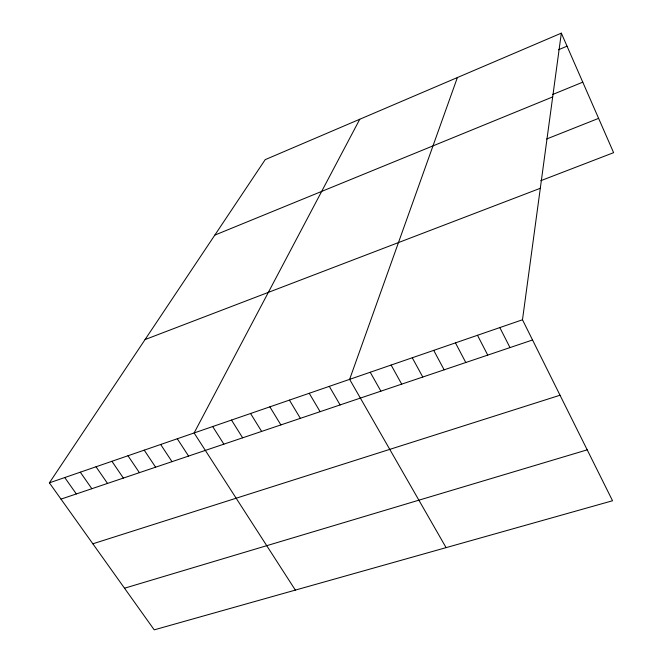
<?xml version="1.0" encoding="UTF-8"?>
<svg xmlns="http://www.w3.org/2000/svg" width="663" height="663" viewBox="0 0 663 663"><rect width="100%" height="100%" fill="white"/><g stroke="black" fill="none" stroke-linecap="round" stroke-linejoin="round"><path stroke-width="0.99" d="M522.485 319.773L561.329 33.15L265.208 159.642L49.385 482.846L154.214 629.85L612.537 500.756L522.485 319.773L49.385 482.846M457.387 77.554L349.625 379.352L446.091 547.638M359.769 119.249L194.11 432.964L295.35 590.095M558.461 49.783L567.022 46.17M552.702 94.486L582.777 82.162M214.812 235.116L552.685 96.931M546.693 138.973L598.606 118.362M540.743 180.717L613.615 152.664L561.329 33.15M145.056 339.572L540.304 188.284M60.996 499.123L532.546 339.986M92.845 543.793L560.028 395.231M124.52 588.214L587.203 449.845M64.759 477.551L76.328 493.943M80.306 472.189L91.842 488.714M96.019 466.769L107.522 483.418M111.914 461.291L123.368 478.073M127.984 455.754L139.404 472.661M144.236 450.152L155.606 467.191M160.67 444.492L171.999 461.663M177.294 438.757L188.582 456.069M212.69 426.558L223.87 444.152M231.503 420.069L242.633 437.82M250.564 413.505L261.636 431.414M269.866 406.85L280.88 424.917M289.424 400.112L300.364 418.336M309.231 393.283L320.105 411.673M329.296 386.363L340.111 404.927M370.227 372.258L380.894 391.162M391.112 365.056L401.695 384.142M412.27 357.763L422.779 377.032M433.718 350.371L444.135 369.821M455.456 342.879L465.791 362.512M477.493 335.279L487.736 355.103M499.836 327.58L509.988 347.594"/></g></svg>
